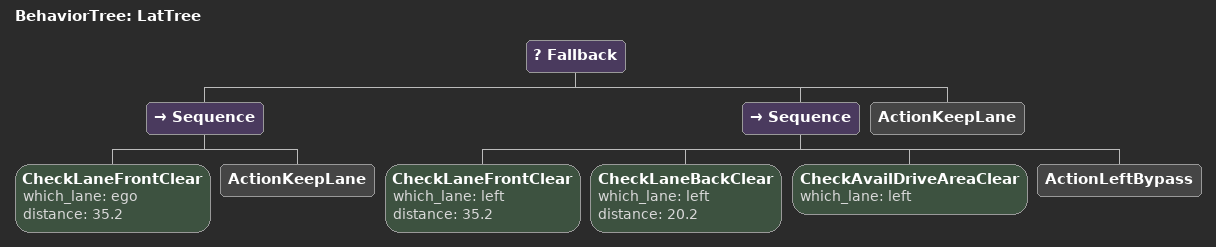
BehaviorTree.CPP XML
<root main_tree_to_execute = "LatTree">
    <BehaviorTree ID="LatTree">
        <Fallback>
            <Sequence>
                <!-- lane : left, ego, right  -->
                <!-- distance : m -->
                <CheckLaneFrontClear which_lane="ego" distance="35.2" />
                <ActionKeepLane />
            </Sequence>

            <Sequence>
                <CheckLaneFrontClear which_lane="left" distance="35.2" />
                <CheckLaneBackClear which_lane="left" distance="20.2" />
                <CheckAvailDriveAreaClear which_lane="left" />
                <ActionLeftBypass />
            </Sequence>

            <ActionKeepLane />
        </Fallback>
    </BehaviorTree>
</root>
